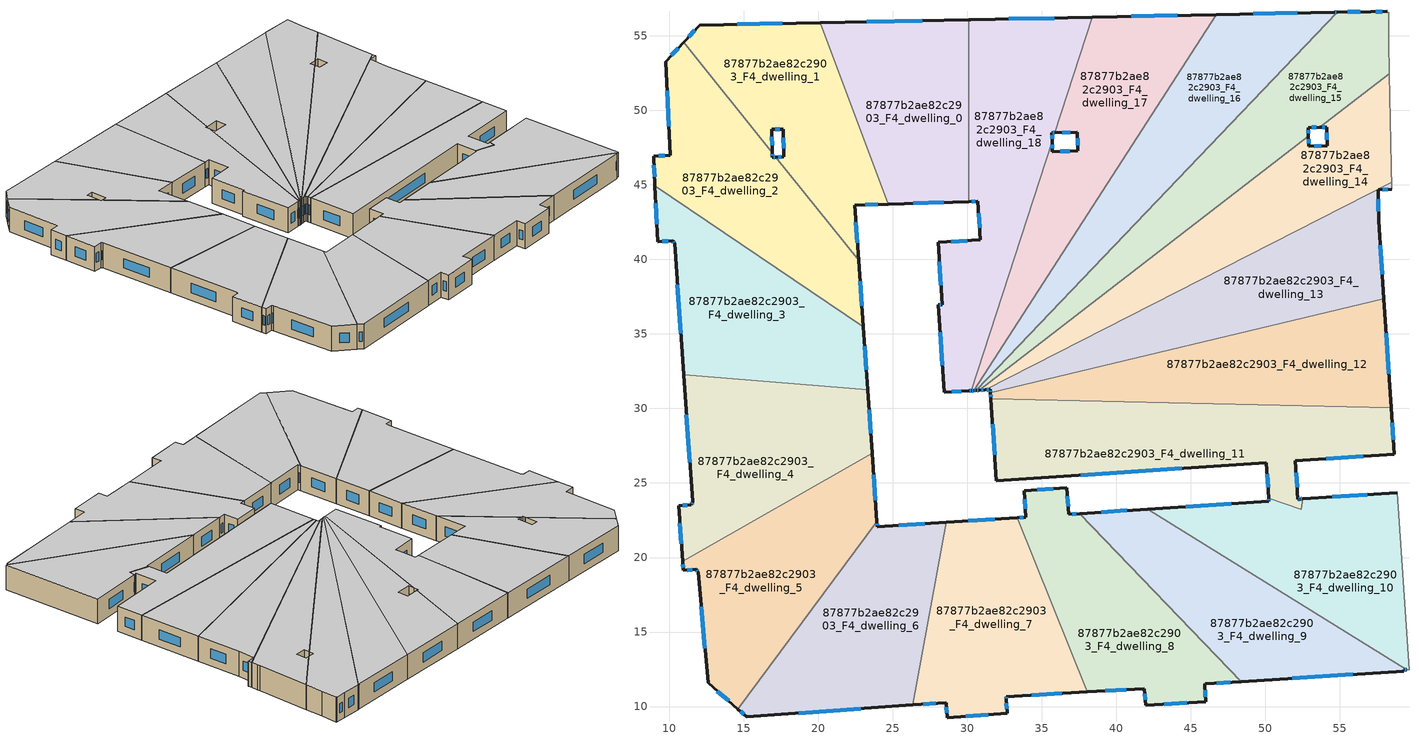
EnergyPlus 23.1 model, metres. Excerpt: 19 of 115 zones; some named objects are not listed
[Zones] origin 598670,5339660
87877b2ae82c2903_F4_dwelling_0
 floor to 87877b2ae82c2903_F3_dwelling_0 (EU_floor_Construction): 30.12,56.07 30.12,43.87 24.7,43.71 20.13,55.88 z12
 wall outside (EU_wall_Construction): 24.7,43.71 30.12,43.87 / 30.12,56.07 20.13,55.88 z12:15
 wall to 87877b2ae82c2903_F4_dwelling_18 (EU_wall_Construction): 30.12,43.87 30.12,56.07 z12:15
 wall to 87877b2ae82c2903_F4_dwelling_1 (EU_wall_Construction): 20.13,55.88 24.7,43.71 z12:15
 window (EU_Window_Construction): 26.4,43.76 28.42,43.82 / 26.99,56.01 23.26,55.94 z12.94:14.06
 ceiling to 87877b2ae82c2903_F5_dwelling_0 (EU_floor_Construction): 30.12,43.87 30.12,56.07 20.13,55.88 24.7,43.71 z15
87877b2ae82c2903_F4_dwelling_1
 floor to 87877b2ae82c2903_F3_dwelling_1 (EU_floor_Construction): 20.13,55.88 24.7,43.71 22.45,43.64 22.72,39.94 17.17,46.86 17.71,46.87 17.67,48.74 16.9,48.73 16.93,47.16 10.99,54.58 12.05,55.72 z12
 wall outside (EU_wall_Construction): 22.72,39.94 22.45,43.64 24.7,43.71 / 16.93,47.16 16.9,48.73 17.67,48.74 17.71,46.87 17.17,46.86 / 20.13,55.88 12.05,55.72 10.99,54.58 z12:15
 wall to 87877b2ae82c2903_F4_dwelling_2 (EU_wall_Construction): 17.17,46.86 22.72,39.94 / 10.99,54.58 16.93,47.16 z12:15
 window (EU_Window_Construction): 22.63,41.1 22.54,42.48 / 17.54,46.87 17.34,46.86 / 17.68,48.15 17.7,47.46 / 17.14,48.73 17.42,48.73 / 16.92,47.65 16.91,48.23 / 11.71,55.36 11.32,54.93 / 17.6,55.83 14.58,55.77 / 23.16,43.66 24,43.69 z12.94:14.06
 ceiling to 87877b2ae82c2903_F5_dwelling_1 (EU_floor_Construction): 22.72,39.94 22.45,43.64 24.7,43.71 20.13,55.88 12.05,55.72 10.99,54.58 16.93,47.16 16.9,48.73 17.67,48.74 17.71,46.87 17.17,46.86 z15
87877b2ae82c2903_F4_dwelling_10
 floor to 87877b2ae82c2903_F3_dwelling_10 (EU_floor_Construction): 58.83,24.35 59.64,12.47 59.5,12.47 42.12,23.25 50.25,23.79 50.23,23.96 52.4,23.24 52.5,23.93 z12
 wall outside (EU_wall_Construction): 50.23,23.96 50.25,23.79 42.12,23.25 / 58.83,24.35 52.5,23.93 z12:15
 wall to 87877b2ae82c2903_F4_dwelling_11 (EU_wall_Construction): 52.5,23.93 52.4,23.24 52.38,23.25 50.23,23.96 z12:15
 wall adiabatic (EU_wall_Construction): 59.5,12.47 59.64,12.47 58.83,24.35 z12:15
 wall to 87877b2ae82c2903_F4_dwelling_9 (EU_wall_Construction): 42.12,23.25 59.5,12.47 z12:15
 window (EU_Window_Construction): 47.7,23.62 44.67,23.42 / 50.24,23.91 50.24,23.84 / 56.85,24.22 54.49,24.06 z12.94:14.06
 ceiling to 87877b2ae82c2903_F5_dwelling_10 (EU_floor_Construction): 59.64,12.47 58.83,24.35 52.5,23.93 52.4,23.24 50.23,23.96 50.25,23.79 42.12,23.25 59.5,12.47 z15
87877b2ae82c2903_F4_dwelling_11
 floor to 87877b2ae82c2903_F3_dwelling_11 (EU_floor_Construction): 58.45,30.03 58.66,26.92 52.01,26.48 52.18,23.91 52.33,23.92 52.5,23.93 52.4,23.24 52.38,23.25 50.23,23.96 50.07,26.35 31.95,25.15 31.59,30.66 z12
 wall outside (EU_wall_Construction): 31.59,30.66 31.95,25.15 50.07,26.35 50.23,23.96 / 52.5,23.93 52.33,23.92 52.18,23.91 52.01,26.48 58.66,26.92 58.45,30.03 z12:15
 wall to 87877b2ae82c2903_F4_dwelling_12 (EU_wall_Construction): 58.45,30.03 31.59,30.66 z12:15
 window (EU_Window_Construction): 50.12,25.6 50.18,24.71 / 37.63,25.53 44.39,25.97 / 31.7,28.94 31.84,26.88 / 58.59,27.89 58.52,29.06 / 54.09,26.62 56.58,26.78 / 52.13,24.72 52.06,25.68 / 52.28,23.92 52.23,23.92 / 52.45,23.93 52.38,23.93 z12.94:14.06
 ceiling to 87877b2ae82c2903_F5_dwelling_11 (EU_floor_Construction): 58.66,26.92 58.45,30.03 31.59,30.66 31.95,25.15 50.07,26.35 50.23,23.96 52.38,23.25 52.4,23.24 52.5,23.93 52.33,23.92 52.18,23.91 52.01,26.48 z15
87877b2ae82c2903_F4_dwelling_12
 floor to 87877b2ae82c2903_F3_dwelling_12 (EU_floor_Construction): 57.95,37.35 58.45,30.03 31.59,30.66 31.56,31.04 z12
 wall outside (EU_wall_Construction): 31.56,31.04 31.59,30.66 / 58.45,30.03 57.95,37.35 z12:15
 wall to 87877b2ae82c2903_F4_dwelling_13 (EU_wall_Construction): 57.95,37.35 31.56,31.04 z12:15
 window (EU_Window_Construction): 31.57,30.92 31.58,30.78 / 58.29,32.33 58.11,35.05 z12.94:14.06
 ceiling to 87877b2ae82c2903_F5_dwelling_12 (EU_floor_Construction): 58.45,30.03 57.95,37.35 31.56,31.04 31.59,30.66 z15
87877b2ae82c2903_F4_dwelling_13
 floor to 87877b2ae82c2903_F3_dwelling_13 (EU_floor_Construction): 58.48,45.16 58.49,44.71 57.58,44.67 57.6,42.58 57.95,37.35 31.56,31.04 31.55,31.27 31.2,31.25 z12
 wall outside (EU_wall_Construction): 57.95,37.35 57.6,42.58 57.58,44.67 58.49,44.71 / 31.2,31.25 31.55,31.27 31.56,31.04 z12:15
 wall to 87877b2ae82c2903_F4_dwelling_14 (EU_wall_Construction): 58.48,45.16 31.2,31.25 z12:15
 wall adiabatic (EU_wall_Construction): 58.49,44.71 58.48,45.16 z12:15
 window (EU_Window_Construction): 57.59,43.24 57.59,44.02 / 57.84,38.99 57.71,40.94 / 31.55,31.2 31.56,31.11 / 31.31,31.26 31.44,31.27 / 57.87,44.69 58.21,44.7 z12.94:14.06
 ceiling to 87877b2ae82c2903_F5_dwelling_13 (EU_floor_Construction): 57.95,37.35 57.6,42.58 57.58,44.67 58.49,44.71 58.48,45.16 31.2,31.25 31.55,31.27 31.56,31.04 z15
87877b2ae82c2903_F4_dwelling_14
 floor to 87877b2ae82c2903_F3_dwelling_14 (EU_floor_Construction): 58.32,52.46 58.45,46.28 58.46,45.89 58.48,45.16 31.2,31.25 30.8,31.22 52.9,48.27 52.91,47.59 54.14,47.61 54.12,48.87 53.67,48.86 z12
 wall outside (EU_wall_Construction): 30.8,31.22 31.2,31.25 / 53.67,48.86 54.12,48.87 54.14,47.61 52.91,47.59 52.9,48.27 z12:15
 wall adiabatic (EU_wall_Construction): 58.48,45.16 58.46,45.89 58.45,46.28 58.32,52.46 z12:15
 wall to 87877b2ae82c2903_F4_dwelling_15 (EU_wall_Construction): 52.9,48.27 30.8,31.22 / 58.32,52.46 53.67,48.86 z12:15
 window (EU_Window_Construction): 30.93,31.23 31.08,31.24 / 52.91,47.8 52.9,48.06 / 53.76,47.61 53.3,47.6 / 54.13,48.48 54.13,48.01 / 53.81,48.87 53.98,48.87 z12.94:14.06
 ceiling to 87877b2ae82c2903_F5_dwelling_14 (EU_floor_Construction): 58.48,45.16 58.46,45.89 58.45,46.28 58.32,52.46 53.67,48.86 54.12,48.87 54.14,47.61 52.91,47.59 52.9,48.27 30.8,31.22 31.2,31.25 z15
87877b2ae82c2903_F4_dwelling_15
 floor to 87877b2ae82c2903_F3_dwelling_15 (EU_floor_Construction): 58.29,56.56 58.28,54.58 58.32,52.46 53.67,48.86 52.88,48.84 52.9,48.27 30.8,31.22 30.61,31.21 54.84,56.59 57.08,56.61 58.18,56.63 58.18,56.56 z12
 wall outside (EU_wall_Construction): 52.9,48.27 52.88,48.84 53.67,48.86 / 30.61,31.21 30.8,31.22 / 58.18,56.63 57.08,56.61 54.84,56.59 z12:15
 wall adiabatic (EU_wall_Construction): 58.32,52.46 58.28,54.58 58.29,56.56 58.18,56.56 58.18,56.63 z12:15
 wall to 87877b2ae82c2903_F4_dwelling_16 (EU_wall_Construction): 54.84,56.59 30.61,31.21 z12:15
 window (EU_Window_Construction): 53.13,48.85 53.42,48.86 / 52.89,48.45 52.88,48.66 / 30.67,31.22 30.74,31.22 / 56.38,56.61 55.54,56.6 / 57.83,56.62 57.42,56.62 z12.94:14.06
 ceiling to 87877b2ae82c2903_F5_dwelling_15 (EU_floor_Construction): 52.9,48.27 52.88,48.84 53.67,48.86 58.32,52.46 58.28,54.58 58.29,56.56 58.18,56.56 58.18,56.63 57.08,56.61 54.84,56.59 30.61,31.21 30.8,31.22 z15
87877b2ae82c2903_F4_dwelling_16
 floor to 87877b2ae82c2903_F3_dwelling_16 (EU_floor_Construction): 54.84,56.59 30.61,31.21 30.44,31.2 46.7,56.42 54.61,56.59 z12
 wall outside (EU_wall_Construction): 30.44,31.2 30.61,31.21 / 54.84,56.59 54.61,56.59 46.7,56.42 z12:15
 wall to 87877b2ae82c2903_F4_dwelling_17 (EU_wall_Construction): 46.7,56.42 30.44,31.2 z12:15
 window (EU_Window_Construction): 30.5,31.2 30.56,31.21 / 52.13,56.54 49.18,56.47 / 54.77,56.59 54.68,56.59 z12.94:14.06
 ceiling to 87877b2ae82c2903_F5_dwelling_16 (EU_floor_Construction): 30.61,31.21 54.84,56.59 54.61,56.59 46.7,56.42 30.44,31.2 z15
87877b2ae82c2903_F4_dwelling_17
 floor to 87877b2ae82c2903_F3_dwelling_17 (EU_floor_Construction): 46.7,56.42 30.44,31.2 30.28,31.19 35.7,47.91 35.71,47.23 37.42,47.27 37.4,48.53 35.89,48.5 38.4,56.25 z12
 wall outside (EU_wall_Construction): 30.28,31.19 30.44,31.2 / 35.89,48.5 37.4,48.53 37.42,47.27 35.71,47.23 35.7,47.91 / 46.7,56.42 38.4,56.25 z12:15
 wall to 87877b2ae82c2903_F4_dwelling_18 (EU_wall_Construction): 35.7,47.91 30.28,31.19 / 38.4,56.25 35.89,48.5 z12:15
 window (EU_Window_Construction): 30.33,31.19 30.39,31.2 / 35.71,47.44 35.7,47.7 / 36.88,47.26 36.25,47.25 / 37.4,48.14 37.41,47.67 / 36.36,48.51 36.92,48.52 / 44.1,56.37 41,56.3 z12.94:14.06
 ceiling to 87877b2ae82c2903_F5_dwelling_17 (EU_floor_Construction): 30.44,31.2 46.7,56.42 38.4,56.25 35.89,48.5 37.4,48.53 37.42,47.27 35.71,47.23 35.7,47.91 30.28,31.19 z15
87877b2ae82c2903_F4_dwelling_18
 floor to 87877b2ae82c2903_F3_dwelling_18 (EU_floor_Construction): 38.4,56.25 35.89,48.5 35.69,48.49 35.7,47.91 30.28,31.19 30.12,31.18 28.45,31.07 28.07,36.94 28.32,36.96 28.05,41.13 30.89,41.32 30.72,43.89 30.12,43.87 30.12,56.07 30.23,56.07 z12
 wall outside (EU_wall_Construction): 30.12,43.87 30.72,43.89 30.89,41.32 28.05,41.13 28.32,36.96 28.07,36.94 28.45,31.07 30.12,31.18 30.28,31.19 / 38.4,56.25 30.23,56.07 30.12,56.07 / 35.7,47.91 35.69,48.49 35.89,48.5 z12:15
 window (EU_Window_Construction): 28.13,39.83 28.23,38.27 / 30,41.26 28.94,41.19 / 30.77,43.08 30.84,42.12 / 30.31,43.87 30.53,43.88 / 35.84,56.19 32.79,56.12 / 35.75,48.49 35.83,48.5 / 35.69,48.09 35.69,48.31 / 30.17,31.18 30.23,31.19 / 28.97,31.1 29.6,31.14 / 28.19,35.1 28.33,32.91 / 28.24,36.95 28.15,36.95 z12.94:14.06
 ceiling to 87877b2ae82c2903_F5_dwelling_18 (EU_floor_Construction): 30.28,31.19 35.7,47.91 35.69,48.49 35.89,48.5 38.4,56.25 30.23,56.07 30.12,56.07 30.12,43.87 30.72,43.89 30.89,41.32 28.05,41.13 28.32,36.96 28.07,36.94 28.45,31.07 30.12,31.18 z15
87877b2ae82c2903_F4_dwelling_2
 floor to 87877b2ae82c2903_F3_dwelling_2 (EU_floor_Construction): 16.93,47.16 16.94,46.86 17.17,46.86 22.72,39.94 23.03,35.49 9.06,44.94 8.96,46.92 10.07,46.97 9.78,53.27 10.99,54.58 z12
 wall outside (EU_wall_Construction): 10.99,54.58 9.78,53.27 10.07,46.97 8.96,46.92 9.06,44.94 / 17.17,46.86 16.94,46.86 16.93,47.16 / 23.03,35.49 22.72,39.94 z12:15
 wall to 87877b2ae82c2903_F4_dwelling_3 (EU_wall_Construction): 9.06,44.94 23.03,35.49 z12:15
 window (EU_Window_Construction): 9.87,51.3 9.98,48.94 / 10.61,54.17 10.16,53.68 / 16.94,46.95 16.93,47.06 / 17.1,46.86 17.01,46.86 / 22.93,36.89 22.81,38.54 / 8.99,46.3 9.03,45.56 / 9.72,46.95 9.31,46.93 z12.94:14.06
 ceiling to 87877b2ae82c2903_F5_dwelling_2 (EU_floor_Construction): 23.03,35.49 22.72,39.94 17.17,46.86 16.94,46.86 16.93,47.16 10.99,54.58 9.78,53.27 10.07,46.97 8.96,46.92 9.06,44.94 z15
87877b2ae82c2903_F4_dwelling_3
 floor to 87877b2ae82c2903_F3_dwelling_3 (EU_floor_Construction): 23.03,35.49 23.32,31.26 10.98,32.27 10.37,41.06 10.25,41.24 9.25,41.19 9.06,44.94 z12
 wall outside (EU_wall_Construction): 9.06,44.94 9.25,41.19 10.25,41.24 10.37,41.06 10.98,32.27 / 23.32,31.26 23.03,35.49 z12:15
 wall to 87877b2ae82c2903_F4_dwelling_4 (EU_wall_Construction): 10.98,32.27 23.32,31.26 z12:15
 window (EU_Window_Construction): 9.56,41.21 9.93,41.23 / 9.12,43.76 9.19,42.37 / 23.23,32.58 23.12,34.16 / 10.56,38.31 10.79,35.03 / 10.29,41.19 10.33,41.12 z12.94:14.06
 ceiling to 87877b2ae82c2903_F5_dwelling_3 (EU_floor_Construction): 23.32,31.26 23.03,35.49 9.06,44.94 9.25,41.19 10.25,41.24 10.37,41.06 10.98,32.27 z15
87877b2ae82c2903_F4_dwelling_4
 floor to 87877b2ae82c2903_F3_dwelling_4 (EU_floor_Construction): 23.32,31.26 23.62,26.99 10.92,19.74 10.65,23.47 11.49,23.54 11.58,23.73 10.98,32.27 z12
 wall outside (EU_wall_Construction): 10.98,32.27 11.58,23.73 11.49,23.54 10.65,23.47 10.92,19.74 / 23.62,26.99 23.32,31.26 z12:15
 wall to 87877b2ae82c2903_F4_dwelling_5 (EU_wall_Construction): 10.92,19.74 23.62,26.99 z12:15
 window (EU_Window_Construction): 11.55,23.67 11.52,23.6 / 11.17,29.59 11.39,26.41 / 23.53,28.33 23.42,29.92 / 10.73,22.3 10.83,20.91 / 11.23,23.51 10.91,23.49 z12.94:14.06
 ceiling to 87877b2ae82c2903_F5_dwelling_4 (EU_floor_Construction): 23.62,26.99 23.32,31.26 10.98,32.27 11.58,23.73 11.49,23.54 10.65,23.47 10.92,19.74 z15
87877b2ae82c2903_F4_dwelling_5
 floor to 87877b2ae82c2903_F3_dwelling_5 (EU_floor_Construction): 23.62,26.99 23.95,22.38 14.63,9.83 12.62,11.6 11.95,19.01 11.81,19.2 10.96,19.14 10.92,19.74 z12
 wall outside (EU_wall_Construction): 10.92,19.74 10.96,19.14 11.81,19.2 11.95,19.01 12.62,11.6 14.63,9.83 / 23.95,22.38 23.62,26.99 z12:15
 wall to 87877b2ae82c2903_F4_dwelling_6 (EU_wall_Construction): 14.63,9.83 23.95,22.38 z12:15
 window (EU_Window_Construction): 11.86,19.14 11.91,19.07 / 11.23,19.16 11.54,19.18 / 10.93,19.55 10.95,19.33 / 23.85,23.83 23.72,25.55 / 13.25,11.04 14,10.39 / 12.16,16.69 12.41,13.92 z12.94:14.06
 ceiling to 87877b2ae82c2903_F5_dwelling_5 (EU_floor_Construction): 14.63,9.83 23.95,22.38 23.62,26.99 10.92,19.74 10.96,19.14 11.81,19.2 11.95,19.01 12.62,11.6 z15
87877b2ae82c2903_F4_dwelling_6
 floor to 87877b2ae82c2903_F3_dwelling_6 (EU_floor_Construction): 28.6,22.36 26.36,10.11 15.21,9.32 14.63,9.83 23.95,22.38 23.97,22.05 z12
 wall outside (EU_wall_Construction): 28.6,22.36 23.97,22.05 23.95,22.38 / 14.63,9.83 15.21,9.32 26.36,10.11 z12:15
 wall to 87877b2ae82c2903_F4_dwelling_7 (EU_wall_Construction): 26.36,10.11 28.6,22.36 z12:15
 window (EU_Window_Construction): 23.96,22.16 23.95,22.28 / 27.15,22.26 25.42,22.15 / 18.71,9.57 22.87,9.86 / 14.81,9.67 15.03,9.48 z12.94:14.06
 ceiling to 87877b2ae82c2903_F5_dwelling_6 (EU_floor_Construction): 26.36,10.11 28.6,22.36 23.97,22.05 23.95,22.38 14.63,9.83 15.21,9.32 z15
87877b2ae82c2903_F4_dwelling_7
 floor to 87877b2ae82c2903_F3_dwelling_7 (EU_floor_Construction): 33.35,22.67 38.05,10.99 32.62,10.67 32.61,10.52 32.69,9.56 28.65,9.27 28.58,10.26 26.36,10.11 28.6,22.36 z12
 wall outside (EU_wall_Construction): 26.36,10.11 28.58,10.26 28.65,9.27 32.69,9.56 32.61,10.52 32.62,10.67 38.05,10.99 / 33.35,22.67 28.6,22.36 z12:15
 wall to 87877b2ae82c2903_F4_dwelling_8 (EU_wall_Construction): 38.05,10.99 33.35,22.67 z12:15
 window (EU_Window_Construction): 32.66,9.86 32.63,10.22 / 29.92,9.36 31.42,9.47 / 28.6,9.95 28.63,9.58 / 27.06,10.16 27.88,10.22 / 31.86,22.57 30.09,22.45 / 34.32,10.77 36.34,10.89 / 32.61,10.57 32.62,10.62 z12.94:14.06
 ceiling to 87877b2ae82c2903_F5_dwelling_7 (EU_floor_Construction): 38.05,10.99 33.35,22.67 28.6,22.36 26.36,10.11 28.58,10.26 28.65,9.27 32.69,9.56 32.61,10.52 32.62,10.67 z15
87877b2ae82c2903_F4_dwelling_8
 floor to 87877b2ae82c2903_F3_dwelling_8 (EU_floor_Construction): 37.57,22.95 48.4,11.68 45.96,11.52 45.94,11.42 46,10.33 41.96,10.1 41.89,11.21 38.05,10.99 33.35,22.67 33.94,22.71 33.82,24.47 36.68,24.66 36.8,22.9 z12
 wall outside (EU_wall_Construction): 38.05,10.99 41.89,11.21 41.96,10.1 46,10.33 45.94,11.42 45.96,11.52 48.4,11.68 / 37.57,22.95 36.8,22.9 36.68,24.66 33.82,24.47 33.94,22.71 33.35,22.67 z12:15
 wall to 87877b2ae82c2903_F4_dwelling_9 (EU_wall_Construction): 48.4,11.68 37.57,22.95 z12:15
 window (EU_Window_Construction): 43.23,10.17 44.74,10.25 / 41.91,10.86 41.94,10.45 / 39.25,11.06 40.68,11.14 / 33.75,22.69 33.53,22.68 / 33.85,23.92 33.9,23.26 / 35.78,24.6 34.71,24.53 / 36.77,23.45 36.72,24.11 / 37.33,22.93 37.04,22.91 / 46.73,11.57 47.64,11.63 / 45.98,10.67 45.96,11.08 z12.94:14.06
 ceiling to 87877b2ae82c2903_F5_dwelling_8 (EU_floor_Construction): 48.4,11.68 37.57,22.95 36.8,22.9 36.68,24.66 33.82,24.47 33.94,22.71 33.35,22.67 38.05,10.99 41.89,11.21 41.96,10.1 46,10.33 45.94,11.42 45.96,11.52 z15
87877b2ae82c2903_F4_dwelling_9
 floor to 87877b2ae82c2903_F3_dwelling_9 (EU_floor_Construction): 59.5,12.47 59.3,12.46 59.28,12.37 48.4,11.68 37.57,22.95 42.12,23.25 z12
 wall outside (EU_wall_Construction): 48.4,11.68 59.28,12.37 59.3,12.46 59.5,12.47 / 42.12,23.25 37.57,22.95 z12:15
 window (EU_Window_Construction): 51.81,11.89 55.87,12.15 / 40.7,23.16 39,23.04 / 59.37,12.46 59.44,12.46 z12.94:14.06
 ceiling to 87877b2ae82c2903_F5_dwelling_9 (EU_floor_Construction): 59.28,12.37 59.3,12.46 59.5,12.47 42.12,23.25 37.57,22.95 48.4,11.68 z15
[Building]
EU S2 Campaign: North Axis=0; Terrain=City; Solar Distribution=FullExterior
[Site:Location]
Vienna: Latitude=48; Longitude=16.5; Time Zone=1; Elevation=183
[SizingPeriod:WeatherFileDays]
AnnualSizingPeriod: Begin Month=1; Begin Day of Month=1; End Month=12; End Day of Month=31; Day of Week for Start Day=Monday; Use Weather File Daylight Saving Period=No; Use Weather File Rain and Snow Indicators=No
[MATERIAL]
EU_InternalMass_Material: Roughness=MediumRough; Thickness=0.1; Conductivity=1; Density=1800; Specific Heat=900; Thermal Absorptance=0.9; Solar Absorptance=0.7; Visible Absorptance=0.7
[MATERIAL:NOMASS] Roughness=MediumRough; Thermal Absorptance=0.9; Solar Absorptance=0.7; Visible Absorptance=0.7
Name | Thermal Resistance
EU_wall_NoMass | 0.914258
EU_floor_NoMass | 1.09711
[WINDOWMATERIAL:SIMPLEGLAZINGSYSTEM]
EU_Window_SimpleGlazing: UFactor=2.09642; Solar Heat Gain Coefficient=0.65; Visible Transmittance=0.65
[CONSTRUCTION]
EU_wall_Construction: EU_wall_NoMass
EU_floor_Construction: EU_floor_NoMass
EU_Window_Construction: EU_Window_SimpleGlazing
EU_InternalMass_Construction: EU_InternalMass_Material
[ZONE] Type=1; Multiplier=1; Ceiling Height=autocalculate; Floor Area=autocalculate; Part of Total Floor Area=Yes
Name | Volume
87877b2ae82c2903_F4_dwelling_0 | 282.808
87877b2ae82c2903_F4_dwelling_1 | 282.584
87877b2ae82c2903_F4_dwelling_10 | 299.655
87877b2ae82c2903_F4_dwelling_11 | 363.915
87877b2ae82c2903_F4_dwelling_12 | 309.502
87877b2ae82c2903_F4_dwelling_13 | 309.541
87877b2ae82c2903_F4_dwelling_14 | 309.483
87877b2ae82c2903_F4_dwelling_15 | 309.493
87877b2ae82c2903_F4_dwelling_16 | 309.515
87877b2ae82c2903_F4_dwelling_17 | 309.532
87877b2ae82c2903_F4_dwelling_18 | 366.793
87877b2ae82c2903_F4_dwelling_2 | 307.08
87877b2ae82c2903_F4_dwelling_3 | 308.314
87877b2ae82c2903_F4_dwelling_4 | 309.528
87877b2ae82c2903_F4_dwelling_5 | 309.508
87877b2ae82c2903_F4_dwelling_6 | 309.536
87877b2ae82c2903_F4_dwelling_7 | 308.818
87877b2ae82c2903_F4_dwelling_8 | 291.781
87877b2ae82c2903_F4_dwelling_9 | 283.45
[INTERNALMASS] Construction=EU_InternalMass_Construction
Name | Zone or ZoneList | Surface Area
87877b2ae82c2903_F4_dwelling_0_EU_InternalMass | 87877b2ae82c2903_F4_dwelling_0 | 94.27
87877b2ae82c2903_F4_dwelling_1_EU_InternalMass | 87877b2ae82c2903_F4_dwelling_1 | 94.1998
87877b2ae82c2903_F4_dwelling_2_EU_InternalMass | 87877b2ae82c2903_F4_dwelling_2 | 102.36
87877b2ae82c2903_F4_dwelling_3_EU_InternalMass | 87877b2ae82c2903_F4_dwelling_3 | 102.771
87877b2ae82c2903_F4_dwelling_4_EU_InternalMass | 87877b2ae82c2903_F4_dwelling_4 | 103.176
87877b2ae82c2903_F4_dwelling_5_EU_InternalMass | 87877b2ae82c2903_F4_dwelling_5 | 103.17
87877b2ae82c2903_F4_dwelling_6_EU_InternalMass | 87877b2ae82c2903_F4_dwelling_6 | 103.179
87877b2ae82c2903_F4_dwelling_7_EU_InternalMass | 87877b2ae82c2903_F4_dwelling_7 | 102.939
87877b2ae82c2903_F4_dwelling_8_EU_InternalMass | 87877b2ae82c2903_F4_dwelling_8 | 97.2613
87877b2ae82c2903_F4_dwelling_9_EU_InternalMass | 87877b2ae82c2903_F4_dwelling_9 | 94.4835
87877b2ae82c2903_F4_dwelling_10_EU_InternalMass | 87877b2ae82c2903_F4_dwelling_10 | 99.8838
87877b2ae82c2903_F4_dwelling_11_EU_InternalMass | 87877b2ae82c2903_F4_dwelling_11 | 121.304
87877b2ae82c2903_F4_dwelling_12_EU_InternalMass | 87877b2ae82c2903_F4_dwelling_12 | 103.167
87877b2ae82c2903_F4_dwelling_13_EU_InternalMass | 87877b2ae82c2903_F4_dwelling_13 | 103.18
87877b2ae82c2903_F4_dwelling_14_EU_InternalMass | 87877b2ae82c2903_F4_dwelling_14 | 103.161
87877b2ae82c2903_F4_dwelling_15_EU_InternalMass | 87877b2ae82c2903_F4_dwelling_15 | 103.164
87877b2ae82c2903_F4_dwelling_16_EU_InternalMass | 87877b2ae82c2903_F4_dwelling_16 | 103.172
87877b2ae82c2903_F4_dwelling_17_EU_InternalMass | 87877b2ae82c2903_F4_dwelling_17 | 103.177
87877b2ae82c2903_F4_dwelling_18_EU_InternalMass | 87877b2ae82c2903_F4_dwelling_18 | 122.264
[OTHEREQUIPMENT] Fuel Type=Electricity; Design Level Calculation Method=Watts/Area; Power per Zone Floor Area=1; Fraction Latent=0; Fraction Radiant=0; Fraction Lost=0; Carbon Dioxide Generation Rate=0; EndUse Subcategory=EU_Step8_InternalGains
Name | Zone or ZoneList or Space or SpaceList | Schedule
EU_Step8_InternalGain_87877b2ae82c2903_F4_dwelling_0_f000 | 87877b2ae82c2903_F4_dwelling_0 | EU_Step8_GainSchedule_87877b2ae82c2903_F4_dwelling_0_f000
EU_Step8_InternalGain_87877b2ae82c2903_F4_dwelling_1_f000 | 87877b2ae82c2903_F4_dwelling_1 | EU_Step8_GainSchedule_87877b2ae82c2903_F4_dwelling_1_f000
EU_Step8_InternalGain_87877b2ae82c2903_F4_dwelling_2_f000 | 87877b2ae82c2903_F4_dwelling_2 | EU_Step8_GainSchedule_87877b2ae82c2903_F4_dwelling_2_f000
EU_Step8_InternalGain_87877b2ae82c2903_F4_dwelling_3_f000 | 87877b2ae82c2903_F4_dwelling_3 | EU_Step8_GainSchedule_87877b2ae82c2903_F4_dwelling_3_f000
EU_Step8_InternalGain_87877b2ae82c2903_F4_dwelling_4_f000 | 87877b2ae82c2903_F4_dwelling_4 | EU_Step8_GainSchedule_87877b2ae82c2903_F4_dwelling_4_f000
EU_Step8_InternalGain_87877b2ae82c2903_F4_dwelling_5_f000 | 87877b2ae82c2903_F4_dwelling_5 | EU_Step8_GainSchedule_87877b2ae82c2903_F4_dwelling_5_f000
EU_Step8_InternalGain_87877b2ae82c2903_F4_dwelling_6_f000 | 87877b2ae82c2903_F4_dwelling_6 | EU_Step8_GainSchedule_87877b2ae82c2903_F4_dwelling_6_f000
EU_Step8_InternalGain_87877b2ae82c2903_F4_dwelling_7_f000 | 87877b2ae82c2903_F4_dwelling_7 | EU_Step8_GainSchedule_87877b2ae82c2903_F4_dwelling_7_f000
EU_Step8_InternalGain_87877b2ae82c2903_F4_dwelling_8_f000 | 87877b2ae82c2903_F4_dwelling_8 | EU_Step8_GainSchedule_87877b2ae82c2903_F4_dwelling_8_f000
EU_Step8_InternalGain_87877b2ae82c2903_F4_dwelling_9_f000 | 87877b2ae82c2903_F4_dwelling_9 | EU_Step8_GainSchedule_87877b2ae82c2903_F4_dwelling_9_f000
EU_Step8_InternalGain_87877b2ae82c2903_F4_dwelling_10_f000 | 87877b2ae82c2903_F4_dwelling_10 | EU_Step8_GainSchedule_87877b2ae82c2903_F4_dwelling_10_f000
EU_Step8_InternalGain_87877b2ae82c2903_F4_dwelling_11_f000 | 87877b2ae82c2903_F4_dwelling_11 | EU_Step8_GainSchedule_87877b2ae82c2903_F4_dwelling_11_f000
EU_Step8_InternalGain_87877b2ae82c2903_F4_dwelling_12_f000 | 87877b2ae82c2903_F4_dwelling_12 | EU_Step8_GainSchedule_87877b2ae82c2903_F4_dwelling_12_f000
EU_Step8_InternalGain_87877b2ae82c2903_F4_dwelling_13_f000 | 87877b2ae82c2903_F4_dwelling_13 | EU_Step8_GainSchedule_87877b2ae82c2903_F4_dwelling_13_f000
EU_Step8_InternalGain_87877b2ae82c2903_F4_dwelling_14_f000 | 87877b2ae82c2903_F4_dwelling_14 | EU_Step8_GainSchedule_87877b2ae82c2903_F4_dwelling_14_f000
EU_Step8_InternalGain_87877b2ae82c2903_F4_dwelling_15_f000 | 87877b2ae82c2903_F4_dwelling_15 | EU_Step8_GainSchedule_87877b2ae82c2903_F4_dwelling_15_f000
EU_Step8_InternalGain_87877b2ae82c2903_F4_dwelling_16_f000 | 87877b2ae82c2903_F4_dwelling_16 | EU_Step8_GainSchedule_87877b2ae82c2903_F4_dwelling_16_f000
EU_Step8_InternalGain_87877b2ae82c2903_F4_dwelling_17_f000 | 87877b2ae82c2903_F4_dwelling_17 | EU_Step8_GainSchedule_87877b2ae82c2903_F4_dwelling_17_f000
EU_Step8_InternalGain_87877b2ae82c2903_F4_dwelling_18_f000 | 87877b2ae82c2903_F4_dwelling_18 | EU_Step8_GainSchedule_87877b2ae82c2903_F4_dwelling_18_f000
[ZONEVENTILATION:DESIGNFLOWRATE] Schedule=EU_AlwaysOn; Design Flow Rate Calculation Method=AirChanges/Hour; Air Changes per Hour=0.546891; Ventilation Type=Natural; Fan Pressure Rise=0; Fan Total Efficiency=1; Constant Term Coefficient=1; Temperature Term Coefficient=0; Velocity Term Coefficient=0; Velocity Squared Term Coefficient=0; Minimum Indoor Temperature=-100; Maximum Indoor Temperature=100; Delta Temperature=-100; Minimum Outdoor Temperature=-100; Maximum Outdoor Temperature=100; Maximum Wind Speed=40
Name | Zone or ZoneList or Space or SpaceList
EU_ConstantAir_87877b2ae82c2903_F4_dwelling_0 | 87877b2ae82c2903_F4_dwelling_0
EU_ConstantAir_87877b2ae82c2903_F4_dwelling_1 | 87877b2ae82c2903_F4_dwelling_1
EU_ConstantAir_87877b2ae82c2903_F4_dwelling_2 | 87877b2ae82c2903_F4_dwelling_2
EU_ConstantAir_87877b2ae82c2903_F4_dwelling_3 | 87877b2ae82c2903_F4_dwelling_3
EU_ConstantAir_87877b2ae82c2903_F4_dwelling_4 | 87877b2ae82c2903_F4_dwelling_4
EU_ConstantAir_87877b2ae82c2903_F4_dwelling_5 | 87877b2ae82c2903_F4_dwelling_5
EU_ConstantAir_87877b2ae82c2903_F4_dwelling_6 | 87877b2ae82c2903_F4_dwelling_6
EU_ConstantAir_87877b2ae82c2903_F4_dwelling_7 | 87877b2ae82c2903_F4_dwelling_7
EU_ConstantAir_87877b2ae82c2903_F4_dwelling_8 | 87877b2ae82c2903_F4_dwelling_8
EU_ConstantAir_87877b2ae82c2903_F4_dwelling_9 | 87877b2ae82c2903_F4_dwelling_9
EU_ConstantAir_87877b2ae82c2903_F4_dwelling_10 | 87877b2ae82c2903_F4_dwelling_10
EU_ConstantAir_87877b2ae82c2903_F4_dwelling_11 | 87877b2ae82c2903_F4_dwelling_11
EU_ConstantAir_87877b2ae82c2903_F4_dwelling_12 | 87877b2ae82c2903_F4_dwelling_12
EU_ConstantAir_87877b2ae82c2903_F4_dwelling_13 | 87877b2ae82c2903_F4_dwelling_13
EU_ConstantAir_87877b2ae82c2903_F4_dwelling_14 | 87877b2ae82c2903_F4_dwelling_14
EU_ConstantAir_87877b2ae82c2903_F4_dwelling_15 | 87877b2ae82c2903_F4_dwelling_15
EU_ConstantAir_87877b2ae82c2903_F4_dwelling_16 | 87877b2ae82c2903_F4_dwelling_16
EU_ConstantAir_87877b2ae82c2903_F4_dwelling_17 | 87877b2ae82c2903_F4_dwelling_17
EU_ConstantAir_87877b2ae82c2903_F4_dwelling_18 | 87877b2ae82c2903_F4_dwelling_18
[HVACTEMPLATE:ZONE:IDEALLOADSAIRSYSTEM] System Availability Schedule=EU_AlwaysOn; Maximum Heating Supply Air Temperature=50; Minimum Cooling Supply Air Temperature=13; Maximum Heating Supply Air Humidity Ratio=0.0156; Minimum Cooling Supply Air Humidity Ratio=0.0077; Heating Limit=NoLimit; Cooling Limit=NoLimit; Heating Availability Schedule=EU_AlwaysOn; Cooling Availability Schedule=EU_CoolingOff; Dehumidification Control Type=ConstantSensibleHeatRatio; Cooling Sensible Heat Ratio=0.7; Dehumidification Setpoint=60; Humidification Control Type=None; Humidification Setpoint=30; Outdoor Air Method=None; Outdoor Air Flow Rate per Person=0.00944; Outdoor Air Flow Rate per Zone Floor Area=0; Outdoor Air Flow Rate per Zone=0; Demand Controlled Ventilation Type=None; Outdoor Air Economizer Type=NoEconomizer; Heat Recovery Type=None; Sensible Heat Recovery Effectiveness=0.7; Latent Heat Recovery Effectiveness=0.65
Name | Template Thermostat
87877b2ae82c2903_F4_dwelling_0 | EU_HeatOnly_87877b2ae82c2903_F4_dwelling_0
87877b2ae82c2903_F4_dwelling_1 | EU_HeatOnly_87877b2ae82c2903_F4_dwelling_1
87877b2ae82c2903_F4_dwelling_2 | EU_HeatOnly_87877b2ae82c2903_F4_dwelling_2
87877b2ae82c2903_F4_dwelling_3 | EU_HeatOnly_87877b2ae82c2903_F4_dwelling_3
87877b2ae82c2903_F4_dwelling_4 | EU_HeatOnly_87877b2ae82c2903_F4_dwelling_4
87877b2ae82c2903_F4_dwelling_5 | EU_HeatOnly_87877b2ae82c2903_F4_dwelling_5
87877b2ae82c2903_F4_dwelling_6 | EU_HeatOnly_87877b2ae82c2903_F4_dwelling_6
87877b2ae82c2903_F4_dwelling_7 | EU_HeatOnly_87877b2ae82c2903_F4_dwelling_7
87877b2ae82c2903_F4_dwelling_8 | EU_HeatOnly_87877b2ae82c2903_F4_dwelling_8
87877b2ae82c2903_F4_dwelling_9 | EU_HeatOnly_87877b2ae82c2903_F4_dwelling_9
87877b2ae82c2903_F4_dwelling_10 | EU_HeatOnly_87877b2ae82c2903_F4_dwelling_10
87877b2ae82c2903_F4_dwelling_11 | EU_HeatOnly_87877b2ae82c2903_F4_dwelling_11
87877b2ae82c2903_F4_dwelling_12 | EU_HeatOnly_87877b2ae82c2903_F4_dwelling_12
87877b2ae82c2903_F4_dwelling_13 | EU_HeatOnly_87877b2ae82c2903_F4_dwelling_13
87877b2ae82c2903_F4_dwelling_14 | EU_HeatOnly_87877b2ae82c2903_F4_dwelling_14
87877b2ae82c2903_F4_dwelling_15 | EU_HeatOnly_87877b2ae82c2903_F4_dwelling_15
87877b2ae82c2903_F4_dwelling_16 | EU_HeatOnly_87877b2ae82c2903_F4_dwelling_16
87877b2ae82c2903_F4_dwelling_17 | EU_HeatOnly_87877b2ae82c2903_F4_dwelling_17
87877b2ae82c2903_F4_dwelling_18 | EU_HeatOnly_87877b2ae82c2903_F4_dwelling_18
[SIZING:ZONE] Zone Cooling Design Supply Air Temperature Input Method=SupplyAirTemperature; Zone Cooling Design Supply Air Temperature=13; Zone Heating Design Supply Air Temperature Input Method=SupplyAirTemperature; Zone Heating Design Supply Air Temperature=50; Zone Cooling Design Supply Air Humidity Ratio=0.008; Zone Heating Design Supply Air Humidity Ratio=0.008; Cooling Design Air Flow Method=DesignDay; Cooling Design Air Flow Rate=0; Cooling Minimum Air Flow per Zone Floor Area=0.000762; Cooling Minimum Air Flow=0; Cooling Minimum Air Flow Fraction=0.2; Heating Design Air Flow Method=DesignDay; Heating Design Air Flow Rate=0; Heating Maximum Air Flow per Zone Floor Area=0.002032; Heating Maximum Air Flow=0.141576; Heating Maximum Air Flow Fraction=0.3; Account for Dedicated Outdoor Air System=No; Dedicated Outdoor Air System Control Strategy=NeutralSupplyAir; Dedicated Outdoor Air Low Setpoint Temperature for Design=autosize; Dedicated Outdoor Air High Setpoint Temperature for Design=autosize; Zone Load Sizing Method=Sensible Load Only No Latent Load; Zone Latent Cooling Design Supply Air Humidity Ratio Input Method=HumidityRatioDifference; Zone Cooling Design Supply Air Humidity Ratio Difference=0.005; Zone Latent Heating Design Supply Air Humidity Ratio Input Method=HumidityRatioDifference; Zone Humidification Design Supply Air Humidity Ratio Difference=0.005
87877b2ae82c2903_F4_dwelling_0; 87877b2ae82c2903_F4_dwelling_1; 87877b2ae82c2903_F4_dwelling_2; 87877b2ae82c2903_F4_dwelling_3; 87877b2ae82c2903_F4_dwelling_4; 87877b2ae82c2903_F4_dwelling_5; 87877b2ae82c2903_F4_dwelling_6; 87877b2ae82c2903_F4_dwelling_7; 87877b2ae82c2903_F4_dwelling_8; 87877b2ae82c2903_F4_dwelling_9; 87877b2ae82c2903_F4_dwelling_10; 87877b2ae82c2903_F4_dwelling_11; 87877b2ae82c2903_F4_dwelling_12; 87877b2ae82c2903_F4_dwelling_13; 87877b2ae82c2903_F4_dwelling_14; 87877b2ae82c2903_F4_dwelling_15; 87877b2ae82c2903_F4_dwelling_16; 87877b2ae82c2903_F4_dwelling_17; 87877b2ae82c2903_F4_dwelling_18
[SCHEDULE:CONSTANT]
Name | Hourly Value
EU_AlwaysOn | 1
EU_CoolingOff | 0
[SCHEDULE:FILE] Column Number=1; Rows to Skip at Top=0; Number of Hours of Data=8760; Column Separator=Comma; Interpolate to Timestep=No; Minutes per Item=60; Adjust Schedule for Daylight Savings=Yes
Name | File
EU_Step8_GainSchedule_87877b2ae82c2903_F4_dwelling_0_f000 | ../../schedules/87877b2ae82c2903/87877b2ae82c2903_F4_dwelling_0_f000_gain.csv
EU_Step8_GainSchedule_87877b2ae82c2903_F4_dwelling_1_f000 | ../../schedules/87877b2ae82c2903/87877b2ae82c2903_F4_dwelling_1_f000_gain.csv
EU_Step8_GainSchedule_87877b2ae82c2903_F4_dwelling_2_f000 | ../../schedules/87877b2ae82c2903/87877b2ae82c2903_F4_dwelling_2_f000_gain.csv
EU_Step8_GainSchedule_87877b2ae82c2903_F4_dwelling_3_f000 | ../../schedules/87877b2ae82c2903/87877b2ae82c2903_F4_dwelling_3_f000_gain.csv
EU_Step8_GainSchedule_87877b2ae82c2903_F4_dwelling_4_f000 | ../../schedules/87877b2ae82c2903/87877b2ae82c2903_F4_dwelling_4_f000_gain.csv
EU_Step8_GainSchedule_87877b2ae82c2903_F4_dwelling_5_f000 | ../../schedules/87877b2ae82c2903/87877b2ae82c2903_F4_dwelling_5_f000_gain.csv
EU_Step8_GainSchedule_87877b2ae82c2903_F4_dwelling_6_f000 | ../../schedules/87877b2ae82c2903/87877b2ae82c2903_F4_dwelling_6_f000_gain.csv
EU_Step8_GainSchedule_87877b2ae82c2903_F4_dwelling_7_f000 | ../../schedules/87877b2ae82c2903/87877b2ae82c2903_F4_dwelling_7_f000_gain.csv
EU_Step8_GainSchedule_87877b2ae82c2903_F4_dwelling_8_f000 | ../../schedules/87877b2ae82c2903/87877b2ae82c2903_F4_dwelling_8_f000_gain.csv
EU_Step8_GainSchedule_87877b2ae82c2903_F4_dwelling_9_f000 | ../../schedules/87877b2ae82c2903/87877b2ae82c2903_F4_dwelling_9_f000_gain.csv
EU_Step8_GainSchedule_87877b2ae82c2903_F4_dwelling_10_f000 | ../../schedules/87877b2ae82c2903/87877b2ae82c2903_F4_dwelling_10_f000_gain.csv
EU_Step8_GainSchedule_87877b2ae82c2903_F4_dwelling_11_f000 | ../../schedules/87877b2ae82c2903/87877b2ae82c2903_F4_dwelling_11_f000_gain.csv
EU_Step8_GainSchedule_87877b2ae82c2903_F4_dwelling_12_f000 | ../../schedules/87877b2ae82c2903/87877b2ae82c2903_F4_dwelling_12_f000_gain.csv
EU_Step8_GainSchedule_87877b2ae82c2903_F4_dwelling_13_f000 | ../../schedules/87877b2ae82c2903/87877b2ae82c2903_F4_dwelling_13_f000_gain.csv
EU_Step8_GainSchedule_87877b2ae82c2903_F4_dwelling_14_f000 | ../../schedules/87877b2ae82c2903/87877b2ae82c2903_F4_dwelling_14_f000_gain.csv
EU_Step8_GainSchedule_87877b2ae82c2903_F4_dwelling_15_f000 | ../../schedules/87877b2ae82c2903/87877b2ae82c2903_F4_dwelling_15_f000_gain.csv
EU_Step8_GainSchedule_87877b2ae82c2903_F4_dwelling_16_f000 | ../../schedules/87877b2ae82c2903/87877b2ae82c2903_F4_dwelling_16_f000_gain.csv
EU_Step8_GainSchedule_87877b2ae82c2903_F4_dwelling_17_f000 | ../../schedules/87877b2ae82c2903/87877b2ae82c2903_F4_dwelling_17_f000_gain.csv
EU_Step8_GainSchedule_87877b2ae82c2903_F4_dwelling_18_f000 | ../../schedules/87877b2ae82c2903/87877b2ae82c2903_F4_dwelling_18_f000_gain.csv
